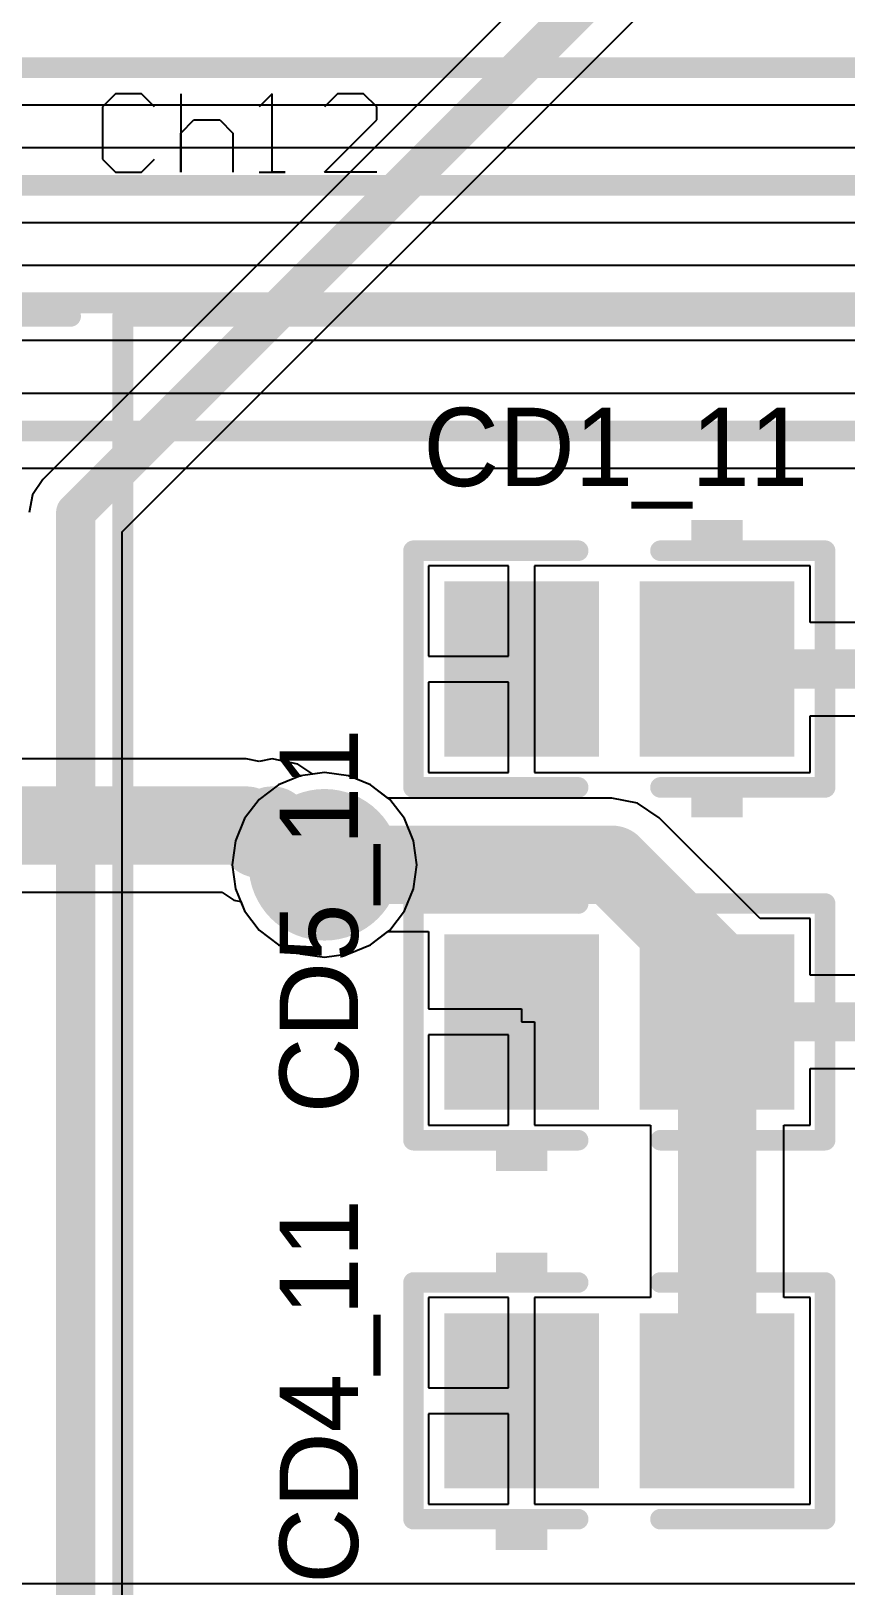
# Model space of a CAD drawing. Header units: millimetres. Extents: x 0.67 to 7.75, y 0.64 to 6.06.
# Drawn here: x 5.993 to 6.304, y 3.639 to 4.234 of the extents above; entities that cross this region are included whole.
import ezdxf

# ---------------------------------------------------------------- set-up
doc = ezdxf.new("R2010")
doc.units = ezdxf.units.MM
doc.header["$MEASUREMENT"] = 0
for name, color, linetype in [('BottomLayer', 5, 'Continuous'), ('BottomSolder', 6, 'Continuous'), ('MultiLayer', 9, 'Continuous'), ('TopLayer', 1, 'Continuous'), ('TopOverlay', 2, 'Continuous'), ('TopPaste', 8, 'Continuous'), ('TopSolder', 216, 'Continuous'), ('ViaHoleLayer', 16, 'Continuous')]:
    doc.layers.add(name, color=color, linetype=linetype)

# ---------------------------------------------------------------- blocks, each defined once
blk = doc.blocks.new('CC2012_0805_298')
at = {"layer": 'TopLayer'}
for points in [[(-0.06299, -0.02953), (-0.01181, -0.02953), (-0.06299, 0.02953), (-0.01181, 0.02953)], [(0.01181, -0.02953), (0.06299, -0.02953), (0.01181, 0.02953), (0.06299, 0.02953)]]:
    blk.add_solid(points, dxfattribs=at)
at = {"layer": 'TopOverlay', "const_width": 0.00787}
for points in [[(-0.07874, -0.04528), (-0.07874, 0.04528)], [(-0.07874, 0.04528), (-0.01575, 0.04528)], [(0.01575, 0.04528), (0.07874, 0.04528)], [(0.07874, -0.04528), (0.07874, 0.04528)], [(-0.07874, -0.04528), (-0.01575, -0.04528)], [(0.01575, -0.04528), (0.07874, -0.04528)]]:
    blk.add_lwpolyline(points, dxfattribs=at)
at = {"layer": 'TopOverlay', "const_width": 0.00394}
for points in [[(-0.08071, 0.04528, 1), (-0.07677, 0.04528, 1)], [(-0.08071, 0.04528, 1), (-0.07677, 0.04528, 1)], [(-0.01772, 0.04528, 1), (-0.01378, 0.04528, 1)], [(0.01378, 0.04528, 1), (0.01772, 0.04528, 1)], [(0.07677, 0.04528, 1), (0.08071, 0.04528, 1)], [(0.07677, 0.04528, 1), (0.08071, 0.04528, 1)], [(-0.08071, -0.04528, 1), (-0.07677, -0.04528, 1)], [(-0.08071, -0.04528, 1), (-0.07677, -0.04528, 1)], [(-0.01772, -0.04528, 1), (-0.01378, -0.04528, 1)], [(0.01378, -0.04528, 1), (0.01772, -0.04528, 1)], [(0.07677, -0.04528, 1), (0.08071, -0.04528, 1)], [(0.07677, -0.04528, 1), (0.08071, -0.04528, 1)]]:
    blk.add_lwpolyline(points, format="xyb", close=True, dxfattribs=at)
at = {"layer": 'TopOverlay'}
for points in [[(-0.04726, 0.04882), (-0.02757, 0.04882), (-0.04726, 0.05669), (-0.02757, 0.05669)], [(-0.04724, -0.05707), (-0.02756, -0.05707), (-0.04724, -0.0492), (-0.02756, -0.0492)]]:
    blk.add_solid(points, dxfattribs=at)
at = {"layer": 'TopPaste'}
for points in [[(-0.06299, -0.02953), (-0.01181, -0.02953), (-0.06299, 0.02953), (-0.01181, 0.02953)], [(0.01181, -0.02953), (0.06299, -0.02953), (0.01181, 0.02953), (0.06299, 0.02953)]]:
    blk.add_solid(points, dxfattribs=at)
at = {"layer": 'TopSolder'}
for points in [[(-0.06699, -0.03353), (-0.00781, -0.03353), (-0.06699, 0.03353), (-0.00781, 0.03353)], [(0.00781, -0.03353), (0.06699, -0.03353), (0.00781, 0.03353), (0.06699, 0.03353)]]:
    blk.add_solid(points, dxfattribs=at)
blk = doc.blocks.new('CC2012_0805_299')
at = {"layer": 'TopLayer'}
for points in [[(-0.06299, -0.02953), (-0.01181, -0.02953), (-0.06299, 0.02953), (-0.01181, 0.02953)], [(0.01181, -0.02953), (0.06299, -0.02953), (0.01181, 0.02953), (0.06299, 0.02953)]]:
    blk.add_solid(points, dxfattribs=at)
at = {"layer": 'TopOverlay', "const_width": 0.00787}
for points in [[(-0.07874, -0.04528), (-0.07874, 0.04528)], [(-0.07874, 0.04528), (-0.01575, 0.04528)], [(0.01575, 0.04528), (0.07874, 0.04528)], [(0.07874, -0.04528), (0.07874, 0.04528)], [(-0.07874, -0.04528), (-0.01575, -0.04528)], [(0.01575, -0.04528), (0.07874, -0.04528)]]:
    blk.add_lwpolyline(points, dxfattribs=at)
at = {"layer": 'TopOverlay', "const_width": 0.00394}
for points in [[(-0.08071, 0.04528, 1), (-0.07677, 0.04528, 1)], [(-0.08071, 0.04528, 1), (-0.07677, 0.04528, 1)], [(-0.01772, 0.04528, 1), (-0.01378, 0.04528, 1)], [(0.01378, 0.04528, 1), (0.01772, 0.04528, 1)], [(0.07677, 0.04528, 1), (0.08071, 0.04528, 1)], [(0.07677, 0.04528, 1), (0.08071, 0.04528, 1)], [(-0.08071, -0.04528, 1), (-0.07677, -0.04528, 1)], [(-0.08071, -0.04528, 1), (-0.07677, -0.04528, 1)], [(-0.01772, -0.04528, 1), (-0.01378, -0.04528, 1)], [(0.01378, -0.04528, 1), (0.01772, -0.04528, 1)], [(0.07677, -0.04528, 1), (0.08071, -0.04528, 1)], [(0.07677, -0.04528, 1), (0.08071, -0.04528, 1)]]:
    blk.add_lwpolyline(points, format="xyb", close=True, dxfattribs=at)
at = {"layer": 'TopOverlay'}
for points in [[(-0.04724, 0.04882), (-0.02756, 0.04882), (-0.04724, 0.05669), (-0.02756, 0.05669)], [(-0.04725, -0.05709), (-0.02756, -0.05709), (-0.04725, -0.04921), (-0.02756, -0.04921)]]:
    blk.add_solid(points, dxfattribs=at)
at = {"layer": 'TopPaste'}
for points in [[(-0.06299, -0.02953), (-0.01181, -0.02953), (-0.06299, 0.02953), (-0.01181, 0.02953)], [(0.01181, -0.02953), (0.06299, -0.02953), (0.01181, 0.02953), (0.06299, 0.02953)]]:
    blk.add_solid(points, dxfattribs=at)
at = {"layer": 'TopSolder'}
for points in [[(-0.06699, -0.03353), (-0.00781, -0.03353), (-0.06699, 0.03353), (-0.00781, 0.03353)], [(0.00781, -0.03353), (0.06699, -0.03353), (0.00781, 0.03353), (0.06699, 0.03353)]]:
    blk.add_solid(points, dxfattribs=at)
blk = doc.blocks.new('CC2012_0805_302')
at = {"layer": 'TopLayer'}
for points in [[(-0.06299, -0.02953), (-0.01181, -0.02953), (-0.06299, 0.02953), (-0.01181, 0.02953)], [(0.01181, -0.02953), (0.06299, -0.02953), (0.01181, 0.02953), (0.06299, 0.02953)]]:
    blk.add_solid(points, dxfattribs=at)
at = {"layer": 'TopOverlay', "const_width": 0.00787}
for points in [[(-0.07874, 0.04528), (-0.07874, -0.04528)], [(-0.01575, 0.04528), (-0.07874, 0.04528)], [(0.07874, 0.04528), (0.01575, 0.04528)], [(0.07874, 0.04528), (0.07874, -0.04528)], [(-0.01575, -0.04528), (-0.07874, -0.04528)], [(0.07874, -0.04528), (0.01575, -0.04528)]]:
    blk.add_lwpolyline(points, dxfattribs=at)
at = {"layer": 'TopOverlay', "const_width": 0.00394}
for points in [[(-0.08071, 0.04528, 1), (-0.07677, 0.04528, 1)], [(-0.08071, 0.04528, 1), (-0.07677, 0.04528, 1)], [(-0.01772, 0.04528, 1), (-0.01378, 0.04528, 1)], [(0.01378, 0.04528, 1), (0.01772, 0.04528, 1)], [(0.07677, 0.04528, 1), (0.08071, 0.04528, 1)], [(0.07677, 0.04528, 1), (0.08071, 0.04528, 1)], [(-0.08071, -0.04528, 1), (-0.07677, -0.04528, 1)], [(-0.08071, -0.04528, 1), (-0.07677, -0.04528, 1)], [(-0.01772, -0.04528, 1), (-0.01378, -0.04528, 1)], [(0.01378, -0.04528, 1), (0.01772, -0.04528, 1)], [(0.07677, -0.04528, 1), (0.08071, -0.04528, 1)], [(0.07677, -0.04528, 1), (0.08071, -0.04528, 1)]]:
    blk.add_lwpolyline(points, format="xyb", close=True, dxfattribs=at)
at = {"layer": 'TopOverlay'}
for points in [[(-0.04726, 0.04882), (-0.02757, 0.04882), (-0.04726, 0.05669), (-0.02757, 0.05669)], [(-0.04725, -0.05707), (-0.02756, -0.05707), (-0.04725, -0.0492), (-0.02756, -0.0492)]]:
    blk.add_solid(points, dxfattribs=at)
at = {"layer": 'TopPaste'}
for points in [[(-0.06299, -0.02953), (-0.01181, -0.02953), (-0.06299, 0.02953), (-0.01181, 0.02953)], [(0.01181, -0.02953), (0.06299, -0.02953), (0.01181, 0.02953), (0.06299, 0.02953)]]:
    blk.add_solid(points, dxfattribs=at)
at = {"layer": 'TopSolder'}
for points in [[(-0.06699, -0.03353), (-0.00781, -0.03353), (-0.06699, 0.03353), (-0.00781, 0.03353)], [(0.00781, -0.03353), (0.06699, -0.03353), (0.00781, 0.03353), (0.06699, 0.03353)]]:
    blk.add_solid(points, dxfattribs=at)

msp = doc.modelspace()

# ---------------------------------------------------------------- linework, layer by layer
at = {"layer": 'BottomLayer'}
for p, q in [((5.44697, 4.20573), (6.44864, 4.20573)), ((6.44144, 4.18927), (5.44066, 4.18927)), ((5.38197, 4.16073), (6.41114, 4.16073)), ((6.39844, 4.14427), (5.37566, 4.14427)), ((5.31697, 4.11573), (6.36497, 4.11573)), ((6.35303, 4.09527), (5.30503, 4.09527)), ((5.24239, 4.06673), (6.35303, 4.06673)), ((6.075, 3.95549), (5.11427, 3.95549)), ((6.08, 3.9545), (6.075, 3.95549)), ((6.085, 3.95549), (6.08, 3.9545)), ((6.09475, 3.95355), (6.085, 3.95549)), ((6.1005, 3.94971), (6.09475, 3.95355)), ((6.105, 3.9503), (6.1005, 3.94971)), ((6.11414, 3.9491), (6.105, 3.9503)), ((6.12265, 3.94557), (6.11414, 3.9491)), ((6.12996, 3.93996), (6.12265, 3.94557)), ((6.13557, 3.93265), (6.12996, 3.93996)), ((6.1391, 3.92414), (6.13557, 3.93265)), ((6.1403, 3.915), (6.1391, 3.92414)), ((6.1391, 3.90586), (6.1403, 3.915)), ((5.11427, 3.90451), (6.06567, 3.90451)), ((6.06567, 3.90451), (6.07025, 3.90145)), ((6.13557, 3.89735), (6.1391, 3.90586)), ((6.07025, 3.90145), (6.07295, 3.90091)), ((6.07295, 3.90091), (6.07443, 3.89735)), ((6.07443, 3.89735), (6.08004, 3.89004)), ((6.12996, 3.89004), (6.13557, 3.89735)), ((6.08004, 3.89004), (6.08735, 3.88443)), ((6.12265, 3.88443), (6.12996, 3.89004)), ((6.08735, 3.88443), (6.09586, 3.8809)), ((6.09586, 3.8809), (6.105, 3.8797)), ((6.105, 3.8797), (6.11414, 3.8809)), ((6.11414, 3.8809), (6.12265, 3.88443)), ((6.36327, 3.63984), (5.83143, 3.63984))]:
    msp.add_line(p, q, dxfattribs=at)
for points, const_width in [([(5.415, 4.22), (6.512, 4.22)], 0.008), ([(5.35, 4.175), (6.473, 4.175)], 0.008), ([(5.285, 4.13), (6.42724, 4.13)], 0.008), ([(1.174, 4.081), (6.385, 4.081)], 0.008), ([(5.09, 3.93), (6.075, 3.93)], 0.03), ([(6.075, 3.93), (6.08, 3.925)], 0.03), ([(6.08, 3.925), (6.085, 3.93)], 0.03), ([(6.085, 3.93), (6.1, 3.915)], 0.03)]:
    msp.add_lwpolyline(points, dxfattribs=dict(at, const_width=const_width))
for points, const_width in [([(6.0675, 3.93, 1), (6.0825, 3.93, 1)], 0.015), ([(6.0675, 3.93, 1), (6.0825, 3.93, 1)], 0.015), ([(6.0775, 3.93, 1), (6.0925, 3.93, 1)], 0.015), ([(6.0775, 3.93, 1), (6.0925, 3.93, 1)], 0.015), ([(6.0725, 3.925, 1), (6.0875, 3.925, 1)], 0.015), ([(6.0725, 3.925, 1), (6.0875, 3.925, 1)], 0.015), ([(6.0925, 3.915, 1), (6.1175, 3.915, 1)], 0.025), ([(6.0925, 3.915, 1), (6.1075, 3.915, 1)], 0.015)]:
    msp.add_lwpolyline(points, format="xyb", close=True, dxfattribs=dict(at, const_width=const_width))
at = {"layer": 'BottomSolder', "const_width": 0.029}
msp.add_lwpolyline([(6.0905, 3.915, 1), (6.1195, 3.915, 1)], format="xyb", close=True, dxfattribs=at)
at = {"layer": 'MultiLayer', "const_width": 0.025}
msp.add_lwpolyline([(6.0925, 3.915, 1), (6.1175, 3.915, 1)], format="xyb", close=True, dxfattribs=at)
at = {"layer": 'TopLayer'}
for p, q in [((6.26738, 4.33262), (5.99718, 4.06241)), ((6.02764, 4.0424), (6.28739, 4.30216)), ((5.99718, 4.06241), (5.99331, 4.05662)), ((5.99331, 4.05662), (5.99195, 4.0498)), ((6.02764, 2.5427), (6.02764, 4.0424)), ((6.17539, 4.02941), (6.1448, 4.02941)), ((6.1448, 4.02941), (6.1448, 3.99489)), ((6.17539, 3.99489), (6.17539, 4.02941)), ((6.21461, 4.02941), (6.18539, 4.02941)), ((6.18539, 4.02941), (6.18539, 3.98989)), ((6.21598, 4.02941), (6.21461, 4.02941)), ((6.21961, 4.02941), (6.21598, 4.02941)), ((6.22098, 4.02941), (6.21961, 4.02941)), ((6.29079, 4.02941), (6.22098, 4.02941)), ((6.29079, 4.00773), (6.29079, 4.02941)), ((6.36857, 4.00773), (6.29079, 4.00773)), ((6.1448, 3.99489), (6.17539, 3.99489)), ((6.18539, 3.98989), (6.18539, 3.95036)), ((6.17539, 3.98489), (6.1448, 3.98489)), ((6.1448, 3.98489), (6.1448, 3.95036)), ((6.17539, 3.95036), (6.17539, 3.98489)), ((6.29079, 3.95036), (6.29079, 3.97204)), ((6.29079, 3.97204), (6.3528, 3.97204)), ((6.105, 3.9503), (6.09586, 3.9491)), ((6.11414, 3.9491), (6.105, 3.9503)), ((6.1448, 3.95036), (6.17539, 3.95036)), ((6.18539, 3.95036), (6.21461, 3.95036)), ((6.21461, 3.95036), (6.21598, 3.95036)), ((6.21598, 3.95036), (6.21961, 3.95036)), ((6.21961, 3.95036), (6.22098, 3.95036)), ((6.22098, 3.95036), (6.29079, 3.95036)), ((6.08735, 3.94557), (6.08004, 3.93996)), ((6.09586, 3.9491), (6.08735, 3.94557)), ((6.12265, 3.94557), (6.11414, 3.9491)), ((6.12927, 3.94049), (6.12265, 3.94557)), ((6.08004, 3.93996), (6.07443, 3.93265)), ((6.215, 3.94049), (6.12927, 3.94049)), ((6.22475, 3.93855), (6.215, 3.94049)), ((6.23302, 3.93302), (6.22475, 3.93855)), ((6.07443, 3.93265), (6.0709, 3.92414)), ((6.27163, 3.89441), (6.23302, 3.93302)), ((6.0709, 3.92414), (6.0697, 3.915)), ((6.0697, 3.915), (6.0709, 3.90586)), ((6.0709, 3.90586), (6.07443, 3.89735)), ((6.07443, 3.89735), (6.08004, 3.89004)), ((6.29079, 3.89441), (6.27163, 3.89441)), ((6.29079, 3.87273), (6.29079, 3.89441)), ((6.08004, 3.89004), (6.08735, 3.88443)), ((6.12265, 3.88443), (6.12927, 3.88951)), ((6.12927, 3.88951), (6.1448, 3.88951)), ((6.1448, 3.88951), (6.1448, 3.85989)), ((6.08735, 3.88443), (6.09586, 3.8809)), ((6.09586, 3.8809), (6.105, 3.8797)), ((6.105, 3.8797), (6.11414, 3.8809)), ((6.11414, 3.8809), (6.12265, 3.88443)), ((6.3302, 3.87273), (6.29079, 3.87273)), ((6.1448, 3.85989), (6.18039, 3.85989)), ((6.18039, 3.85989), (6.18039, 3.85489)), ((6.17539, 3.84989), (6.1448, 3.84989)), ((6.1448, 3.84989), (6.1448, 3.81536)), ((6.17539, 3.81536), (6.17539, 3.84989)), ((6.18039, 3.85489), (6.18539, 3.85489)), ((6.18539, 3.85489), (6.18539, 3.81536)), ((6.29079, 3.81536), (6.29079, 3.83704)), ((6.29079, 3.83704), (6.32281, 3.83704)), ((6.1448, 3.81536), (6.17539, 3.81536)), ((6.18539, 3.81536), (6.21598, 3.81536)), ((6.21598, 3.81536), (6.21598, 3.81536)), ((6.21598, 3.81536), (6.21961, 3.81536)), ((6.21961, 3.81536), (6.21961, 3.81536)), ((6.21961, 3.81536), (6.22098, 3.81536)), ((6.22098, 3.81536), (6.22971, 3.81536)), ((6.22971, 3.81536), (6.22971, 3.74941)), ((6.28069, 3.74941), (6.28069, 3.81536)), ((6.28069, 3.81536), (6.29079, 3.81536)), ((6.17539, 3.74941), (6.1448, 3.74941)), ((6.1448, 3.74941), (6.1448, 3.71489)), ((6.17539, 3.71489), (6.17539, 3.74941)), ((6.21461, 3.74941), (6.18539, 3.74941)), ((6.18539, 3.74941), (6.18539, 3.70989)), ((6.21598, 3.74941), (6.21461, 3.74941)), ((6.21961, 3.74941), (6.21598, 3.74941)), ((6.22098, 3.74941), (6.21961, 3.74941)), ((6.22971, 3.74941), (6.22098, 3.74941)), ((6.29079, 3.74941), (6.28069, 3.74941)), ((6.29079, 3.67036), (6.29079, 3.74941)), ((6.1448, 3.71489), (6.17539, 3.71489)), ((6.18539, 3.70989), (6.18539, 3.67036)), ((6.17539, 3.70489), (6.1448, 3.70489)), ((6.1448, 3.70489), (6.1448, 3.67036)), ((6.17539, 3.67036), (6.17539, 3.70489)), ((6.1448, 3.67036), (6.17539, 3.67036)), ((6.18539, 3.67036), (6.21461, 3.67036)), ((6.21461, 3.67036), (6.21598, 3.67036)), ((6.21598, 3.67036), (6.21961, 3.67036)), ((6.21961, 3.67036), (6.22098, 3.67036)), ((6.22098, 3.67036), (6.29079, 3.67036))]:
    msp.add_line(p, q, dxfattribs=at)
for points, const_width in [([(6.0098, 4.0498), (6.28, 4.32)], 0.015), ([(6.0098, 2.54187), (6.0098, 4.0498)], 0.015), ([(6.2552, 3.98989), (6.36857, 3.98989)], 0.015), ([(6.105, 3.915), (6.215, 3.915)], 0.03), ([(6.215, 3.915), (6.2552, 3.8748)], 0.03), ([(6.2552, 3.85489), (6.2552, 3.8748)], 0.03), ([(6.2552, 3.70989), (6.2552, 3.85489)], 0.03), ([(6.2552, 3.85489), (6.3302, 3.85489)], 0.015)]:
    msp.add_lwpolyline(points, dxfattribs=dict(at, const_width=const_width))
for points, const_width in [([(6.00605, 4.0498, 1), (6.01355, 4.0498, 1)], 0.0075), ([(6.00605, 4.0498, 1), (6.01355, 4.0498, 1)], 0.0075), ([(6.25145, 3.98989, 1), (6.25895, 3.98989, 1)], 0.0075), ([(6.0925, 3.915, 1), (6.1175, 3.915, 1)], 0.025), ([(6.0975, 3.915, 1), (6.1125, 3.915, 1)], 0.015), ([(6.2075, 3.915, 1), (6.2225, 3.915, 1)], 0.015), ([(6.2075, 3.915, 1), (6.2225, 3.915, 1)], 0.015), ([(6.2477, 3.8748, 1), (6.2627, 3.8748, 1)], 0.015), ([(6.2477, 3.8748, 1), (6.2627, 3.8748, 1)], 0.015), ([(6.2477, 3.85489, 1), (6.2627, 3.85489, 1)], 0.015), ([(6.2477, 3.85489, 1), (6.2627, 3.85489, 1)], 0.015), ([(6.25145, 3.85489, 1), (6.25895, 3.85489, 1)], 0.0075), ([(6.2477, 3.70989, 1), (6.2627, 3.70989, 1)], 0.015)]:
    msp.add_lwpolyline(points, format="xyb", close=True, dxfattribs=dict(at, const_width=const_width))
at = {"layer": 'TopOverlay'}
for p, q in [((6.025, 4.20999), (6.02, 4.20499)), ((6.035, 4.20999), (6.025, 4.20999)), ((6.03999, 4.20499), (6.035, 4.20999)), ((6.04999, 4.20999), (6.04999, 4.18)), ((6.08498, 4.20999), (6.07998, 4.20499)), ((6.08498, 4.18), (6.08498, 4.20999)), ((6.10997, 4.20999), (6.10497, 4.20499)), ((6.11997, 4.20999), (6.10997, 4.20999)), ((6.12497, 4.20499), (6.11997, 4.20999)), ((6.02, 4.20499), (6.02, 4.185)), ((6.12497, 4.19999), (6.12497, 4.20499)), ((6.04999, 4.195), (6.05499, 4.19999)), ((6.04999, 4.18), (6.04999, 4.195)), ((6.05499, 4.19999), (6.06499, 4.19999)), ((6.06499, 4.19999), (6.06998, 4.195)), ((6.06998, 4.195), (6.06998, 4.18)), ((6.10497, 4.18), (6.12497, 4.19999)), ((6.02, 4.185), (6.025, 4.18)), ((6.035, 4.18), (6.03999, 4.185)), ((6.025, 4.18), (6.035, 4.18)), ((6.07998, 4.18), (6.08998, 4.18)), ((6.08998, 4.18), (6.08498, 4.18)), ((6.12497, 4.18), (6.10497, 4.18))]:
    msp.add_line(p, q, dxfattribs=at)
at = {"layer": 'TopOverlay', "const_width": 0.008}
for points in [[(5.0278, 4.12489), (6.0078, 4.12489)], [(6.0278, 4.12489), (7.0078, 4.12489)], [(6.0278, 2.71989), (6.0278, 4.12489)]]:
    msp.add_lwpolyline(points, dxfattribs=at)
at = {"layer": 'TopOverlay', "const_width": 0.004}
for points in [[(6.0058, 4.12489, 1), (6.0098, 4.12489, 1)], [(6.0258, 4.12489, 1), (6.0298, 4.12489, 1)], [(6.0258, 4.12489, 1), (6.0298, 4.12489, 1)]]:
    msp.add_lwpolyline(points, format="xyb", close=True, dxfattribs=at)
at = {"layer": 'TopSolder', "const_width": 0.029}
msp.add_lwpolyline([(6.0905, 3.915, 1), (6.1195, 3.915, 1)], format="xyb", close=True, dxfattribs=at)
at = {"layer": 'ViaHoleLayer', "const_width": 0.014}
msp.add_lwpolyline([(6.098, 3.915, 1), (6.112, 3.915, 1)], format="xyb", close=True, dxfattribs=at)

# ---------------------------------------------------------------- block references
for name, p, rotation in [('CC2012_0805_302', (6.2178, 3.98989), 180), ('CC2012_0805_298', (6.2178, 3.85489), 360), ('CC2012_0805_299', (6.2178, 3.70989), 360)]:
    msp.add_blockref(name, p, dxfattribs=dict(rotation=rotation))

# ---------------------------------------------------------------- texts
at = {"layer": 'TopOverlay'}
msp.add_text('CD1_11', height=0.03, dxfattribs=at).set_placement((6.1428, 4.05989))
for s, p in [('CD5_11', (6.1178, 3.81989)), ('CD4_11', (6.1178, 3.63989))]:
    msp.add_text(s, height=0.03, rotation=90, dxfattribs=at).set_placement(p)

doc.saveas('drawing.dxf')
